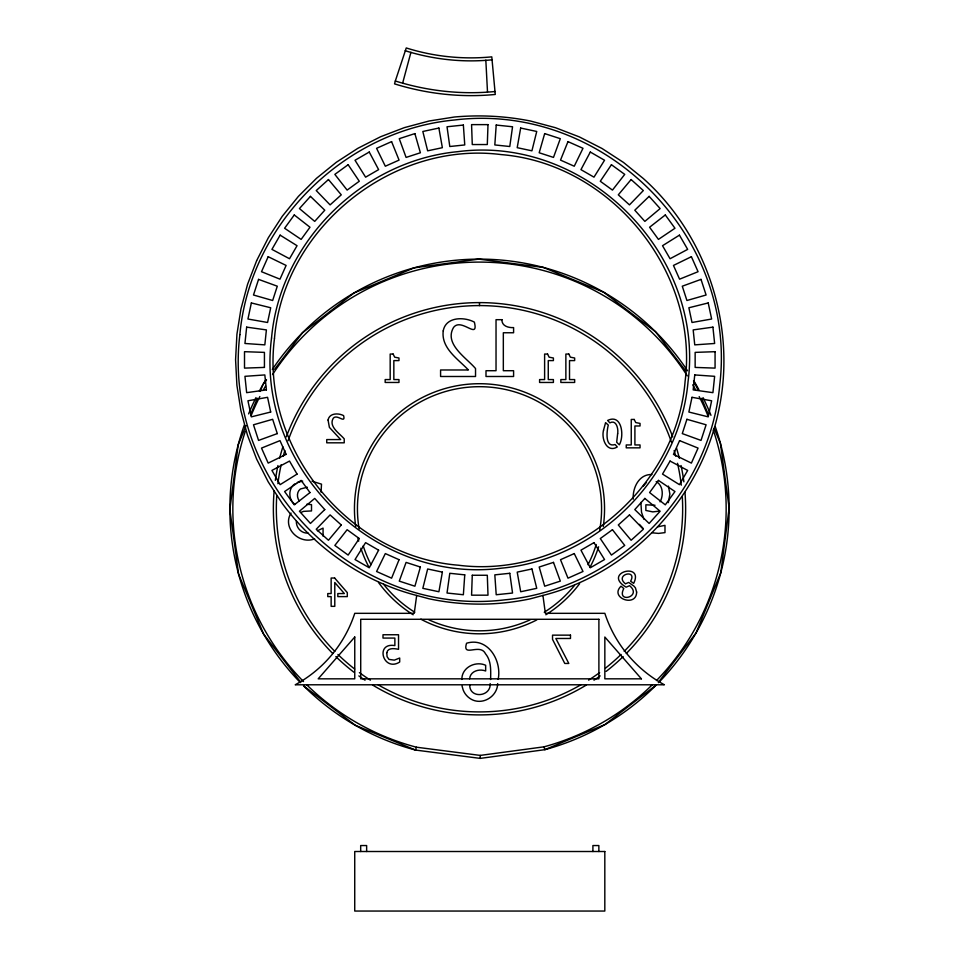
<?xml version="1.0" encoding="UTF-8"?>
<svg xmlns="http://www.w3.org/2000/svg" width="959" height="959" viewBox="0 0 959 959"><rect width="100%" height="100%" fill="white"/><g stroke="black" fill="none" stroke-linecap="round" stroke-linejoin="round"><path stroke-width="1.44" d="M490.612 679.523C490.744 670.749 491.499 660.883 485.458 653.726C480.123 642.65 461.818 658.15 466.577 643.213C487.903 636.86 502.048 660.619 498.153 679.392M633.24 499.183C632.425 487.975 638.994 473.914 651.904 474.549M461.866 679.451C461.603 667.56 475.508 660.607 485.662 665.282L485.662 670.976C479.248 668.543 470.282 671.024 469.622 678.828M256.64 260.716L247.578 284.284L240.949 308.978L238.911 321.744L236.933 334.223L235.578 359.745L236.897 385.278L240.877 410.524L244.209 423.027L247.482 435.218L256.628 459.085L268.22 481.874L282.318 503.559C315.139 548.068 362.993 581.645 416.674 595.455L414.24 613.328L354.758 613.328A125.545 125.545 0 0 1 295.216 684.786L664.395 684.786A125.545 125.545 0 0 1 604.841 613.328L545.359 613.328L542.926 595.443C630.147 573.41 700.286 498.692 718.627 410.824C736.8 327.139 707.215 235.602 643.309 178.518L623.458 162.419L602.024 148.489L579.26 136.873L555.405 127.691L530.411 121.014C505.393 116.039 479.812 114.732 454.422 117.01L429.141 121.002L404.446 127.607L392.363 132.222L380.579 136.753L357.803 148.345L336.369 162.239L316.494 178.314L298.405 196.379L290.253 206.425L282.306 216.231L268.376 237.664L256.76 260.428M490.181 683.587C491.044 697.133 469.287 698.823 469.742 684.882M497.673 683.599C497.373 697.265 480.986 706.423 469.694 698.26A18.017 18.017 0 0 1 463.113 689.797L462.034 685.937M306.652 684.714A246.655 246.655 0 0 0 416.35 747.193L415.595 750.07L480.219 758.389L544.808 749.686L604.949 724.572L656.531 684.762A249.628 249.628 0 0 1 544.808 749.686L544.029 746.821A246.655 246.655 0 0 0 652.312 684.75M395.324 81L394.557 83.877C427.043 93.97 461.375 97.782 495.264 94.45L491.787 56.857C463.017 59.65 433.828 56.641 406.256 47.95L395.324 81C427.51 91.045 461.519 94.845 495.108 91.501M402.684 82.977L410.943 52.277M668.327 502.672L669.885 494.089L668.459 486.105M246.067 425.664L238.192 444.844L229.872 509.481L238.563 574.069L263.677 634.199L300.778 682.269M250.575 414.708L257.324 398.273M260.141 391.416L262.946 384.571L266.542 379.86M291.021 513.065C281.874 527.786 299.304 544.964 314.636 538.862M660.056 501.845C663.652 495.611 663.125 485.242 656.148 481.586M643.129 486.333L646.474 482.401M274.622 369.263L302.469 332.761L354.051 292.939L414.192 267.825L478.769 259.122L543.405 267.441L603.691 292.207L655.5 331.73L685.361 370.414M658.33 682.4L696.054 632.94L720.808 572.667L729.128 508.03L720.437 443.442L714.155 428.409M294.821 483.851C288 488.563 288.251 499.903 295.096 504.446M317.393 530.795L323.063 528.109L323.063 536.141M301.018 512.418L303.535 511.363L311.507 510.931L311.507 504.614L306.676 504.314M297.278 482.437L302.684 481.13M542.926 595.443L530.435 598.8A244.042 244.042 0 0 1 428.865 598.74L416.674 595.455M416.35 747.193L480.219 755.404L544.029 746.821M657.526 526.875L664.983 525.352L664.983 532.617L658.557 533.408L652.36 532.832M658.521 511.207L652.779 511.89L645.863 510.452L645.863 504.794L655.021 505.249M307.324 487.232L300.407 488.982C296.739 491.763 296.631 497.325 299.244 500.826M491.787 59.83C462.634 62.755 433.12 59.41 405.189 50.731M321.049 492.183L321.505 484.163L312.035 481.202M308.043 533.06C301.366 533.588 295.911 527.618 296.379 521.121M639.389 524.357L642.998 528.253M693.513 380.963L698.176 390.145M643.921 519.251L641.511 512.238L640.888 502.408M701.604 398.345L708.449 414.744M485.829 60.141L487.496 91.896M598.86 851.508L598.86 845.55L592.902 845.55L592.902 851.508M480.219 755.404L480.219 758.389M479.5 302.612L479.5 305.597M366.638 851.508L366.638 845.55L360.68 845.55L360.68 851.508M715.186 426.491A249.628 249.628 0 0 1 658.593 682.664M300.395 682.64A249.628 249.628 0 0 1 244.317 425.053M248.597 413.904A249.628 249.628 0 0 1 255.981 397.601M259.386 391.02A249.628 249.628 0 0 1 265.943 379.5M272.32 369.491A249.628 249.628 0 0 1 687.519 370.761M693.825 380.783A249.628 249.628 0 0 1 698.931 389.738M703.031 397.637A249.628 249.628 0 0 1 710.979 415.319M713.22 429.92A246.655 246.655 0 0 1 656.507 680.53M303.5 681.561A246.655 246.655 0 0 1 245.324 431.286M251.066 415.726A246.655 246.655 0 0 1 259.841 396.546M263.353 389.941A246.655 246.655 0 0 1 265.535 386.057M272.536 374.573A246.655 246.655 0 0 1 687.315 375.892M692.746 384.811A246.655 246.655 0 0 1 695.683 389.989M699.183 396.606A246.655 246.655 0 0 1 707.97 415.798M684.978 492.327A206.137 206.137 0 0 1 626.311 653.463M623.146 656.603A206.137 206.137 0 0 1 606.184 671.372M600.154 675.891A206.137 206.137 0 0 1 593.981 680.183M586.405 685.002A206.137 206.137 0 0 1 372.595 685.014M365.031 680.195A206.137 206.137 0 0 1 358.858 675.903M354.015 672.295A206.137 206.137 0 0 1 335.854 656.603M332.701 653.475A206.137 206.137 0 0 1 274.142 490.84M275.329 480.363A206.137 206.137 0 0 1 277.942 465.547M279.632 458.282A206.137 206.137 0 0 1 282.881 446.834M286.297 436.884A206.137 206.137 0 0 1 672.703 436.872M676.563 448.249A206.137 206.137 0 0 1 679.356 458.27M681.058 465.547A206.137 206.137 0 0 1 683.875 481.85M682.317 497.002A203.164 203.164 0 0 1 624.189 651.365M621.072 654.458A203.164 203.164 0 0 1 605.525 668.099M599.615 672.607A203.164 203.164 0 0 1 588.61 680.123M581.082 684.69A203.164 203.164 0 0 1 377.93 684.702M370.39 680.135A203.164 203.164 0 0 1 359.397 672.607M354.65 669.034A203.164 203.164 0 0 1 337.928 654.47M334.823 651.377A203.164 203.164 0 0 1 276.767 495.527M277.894 483.72A203.164 203.164 0 0 1 281.167 464.731M283.265 456.184A203.164 203.164 0 0 1 284.859 450.538M288.072 440.708A203.164 203.164 0 0 1 671.42 442.099M674.141 450.526A203.164 203.164 0 0 1 675.735 456.172M677.51 463.281A203.164 203.164 0 0 1 681.286 485.182M359.134 529.02A122.069 122.069 0 0 1 480.231 386.693A122.069 122.069 0 0 1 599.627 530.459M596.21 544.508A122.069 122.069 0 0 1 587.975 564.719M574.537 585.362A122.069 122.069 0 0 1 544.244 612.238M530.231 619.778A122.069 122.069 0 0 1 428.769 619.778M414.756 612.238A122.069 122.069 0 0 1 383.552 584.223M371.025 564.719A122.069 122.069 0 0 1 363.221 545.887M598.62 546.798A125.042 125.042 0 0 1 589.941 567.392M579.608 583.683A125.042 125.042 0 0 1 545.827 614.767M536.836 619.886A125.042 125.042 0 0 1 420.857 619.19M413.185 614.767A125.042 125.042 0 0 1 378.505 582.485M369.059 567.404A125.042 125.042 0 0 1 360.848 548.212M358.714 541.128A125.042 125.042 0 0 1 357.983 538.263M355.729 526.563A125.042 125.042 0 0 1 479.5 383.708A125.042 125.042 0 0 1 603.271 526.551M472.272 575.256L471.576 595.179L487.999 595.179L487.304 575.256L472.272 575.256M487.999 124.622L487.304 144.545L472.272 144.545L471.576 124.622L487.999 124.622M617.644 433.72L616.673 442.255L619.31 444.796C624.501 436.033 621.935 413.377 607.622 420.45L609.852 422.847C616.493 419.299 618.531 429.105 617.644 433.72M603.535 430.219C601.161 438.611 606.759 453.331 617.284 446.954L615.103 444.508C604.697 447.937 606.771 430.915 608.294 425.053L605.585 422.631L603.535 430.219M274.478 338.479C260.476 447.937 348.381 556.316 458.366 565.211C567.824 579.2 676.203 491.32 685.098 381.322C699.099 271.865 611.207 163.486 501.209 154.591C391.752 140.601 283.373 228.482 274.478 338.479M239.87 334.679C221.601 483.6 356.089 618.087 505.009 599.819C615.127 589.569 709.936 495.707 719.706 385.122C737.974 236.202 603.487 101.714 454.578 119.983C344.461 130.256 249.64 224.094 239.87 334.679M271.541 338.012C254.71 466.014 373.674 584.978 501.677 568.148C597.265 559.253 679.559 477.786 688.035 381.79C704.865 253.787 585.901 134.823 457.899 151.654C362.346 160.609 280.004 241.992 271.541 338.012M464.755 574.861L463.365 594.748L447.026 593.034L449.795 573.29L464.755 574.861M496.211 125.054L494.82 144.941L509.78 146.511L512.55 126.768L496.211 125.054M386.801 652.647L387.064 656.663L388.994 659.408L394.317 660.14L399.699 658.018L399.699 662.022C383.24 672.487 374.549 642.134 394.868 645.599L394.868 638.071L383.001 638.071L383.001 634.75L398.536 634.75L398.536 649.327C394.676 648.512 387.868 647.421 386.801 652.647M328.062 420.018L329.393 427.378L340.661 439.57L326.743 439.57L326.743 442.818L344.221 442.818L344.221 438.85C339.594 433.396 328.422 426.611 333.193 418.352C336.861 413.365 345.851 424.525 343.622 415.631C338.515 412.897 329.333 412.909 328.062 420.018M443.226 330.879C440.996 348.237 458.006 359.002 468.424 369.982L440.589 369.982L440.589 376.491L475.532 376.491L475.532 368.544C466.278 357.647 443.945 344.077 453.487 327.558C461.099 317.129 478.961 340.721 474.357 322.116C464.132 316.638 445.767 316.674 443.226 330.879M636.632 592.051C636.548 607.91 608.941 597.925 621.036 586.177L623.782 588.514C615.93 604.05 642.914 596.678 629.56 585.697L626.119 587.172C601.713 572.667 644.496 561.554 633.659 583.36L630.626 581.214C637.567 568.495 613.916 574.573 625.46 583.827L628.672 582.437L633.899 586.081L635.409 587.819L636.632 592.051M246.655 327.139L244.941 343.478L264.828 344.868L266.398 329.908L246.655 327.139M694.748 374.933L693.177 389.893L712.921 392.663L714.635 376.324L694.748 374.933M442.375 572.115L438.91 591.751L422.835 588.335L427.654 568.987L442.375 572.115M520.665 128.05L517.201 147.686L531.921 150.815L536.74 131.467L520.665 128.05M251.354 302.948L247.937 319.023L267.573 322.488L270.702 307.767L251.354 302.948M692.002 397.314L688.874 412.034L708.221 416.853L711.638 400.778L692.002 397.314M420.39 567.033L414.899 586.213L399.268 581.13L406.089 562.394L420.39 567.033M544.676 133.601L539.186 152.769L553.487 157.408L560.308 138.671L544.676 133.601M258.558 279.381L253.488 295.012L272.656 300.503L277.295 286.202L258.558 279.381M686.92 419.299L682.281 433.6L701.017 440.421L706.1 424.789L686.92 419.299M399.064 559.696L391.596 578.181L376.587 571.504L385.326 553.583L399.064 559.696M567.98 141.62L560.512 160.105L574.249 166.231L582.988 148.297L567.98 141.62M268.184 256.7L261.507 271.709L279.992 279.177L286.118 265.439L268.184 256.7M679.583 440.625L673.47 454.362L691.391 463.101L698.068 448.093L679.583 440.625M378.625 550.166L369.263 567.764L355.034 559.553L365.595 542.638L378.625 550.166M590.312 152.037L580.95 169.635L593.981 177.163L604.542 160.249L590.312 152.037M280.136 235.147L271.924 249.376L289.522 258.738L297.05 245.708L280.136 235.147M670.053 461.063L662.525 474.094L679.44 484.655L687.663 470.425L670.053 461.063M359.289 538.55L348.141 555.081L334.847 545.419L347.122 529.704L359.289 538.55M611.434 164.72L600.286 181.251L612.453 190.098L624.729 174.382L611.434 164.72M294.269 214.96L284.607 228.254L301.138 239.402L309.985 227.235L294.269 214.96M658.437 480.399L649.591 492.566L665.306 504.842L674.968 491.547L658.437 480.399M341.272 524.969L328.457 540.253L316.242 529.248L330.1 514.911L341.272 524.969M631.118 179.549L618.303 194.833L629.476 204.89L643.333 190.553L631.118 179.549M354.758 637.028L318.196 678.828L354.758 678.828L354.758 637.028M310.44 196.355L299.436 208.571L314.72 221.385L324.777 210.213L310.44 196.355M644.856 498.416L634.798 509.589L649.135 523.446L660.14 511.231L644.856 498.416M324.777 509.589L310.44 523.446L299.436 511.231L314.72 498.416L324.777 509.589M649.135 196.355L634.798 210.213L644.856 221.385L660.14 208.571L649.135 196.355M328.457 179.549L316.242 190.553L330.1 204.89L341.272 194.833L328.457 179.549M629.476 514.911L618.303 524.969L631.118 540.253L643.333 529.248L629.476 514.911M309.985 492.566L294.269 504.842L284.607 491.547L301.138 480.399L309.985 492.566M665.306 214.96L649.591 227.235L658.437 239.402L674.968 228.254L665.306 214.96M348.141 164.72L334.847 174.382L347.122 190.098L359.289 181.251L348.141 164.72M612.453 529.704L600.286 538.55L611.434 555.081L624.729 545.419L612.453 529.704M297.05 474.094L280.136 484.655L271.924 470.425L289.522 461.063L297.05 474.094M679.44 235.147L662.525 245.708L670.053 258.738L687.663 249.376L679.44 235.147M369.251 152.037L355.022 160.261L365.607 177.175L378.625 169.635L369.251 152.037M593.969 542.638L580.95 550.166L590.324 567.764L604.554 559.541L593.969 542.638M286.118 454.362L268.184 463.101L261.507 448.093L279.992 440.625L286.118 454.362M691.391 256.7L673.47 265.439L679.583 279.177L698.068 271.709L691.391 256.7M391.584 141.62L376.575 148.321L385.326 166.231L399.064 160.105L391.584 141.62M574.249 553.571L560.512 559.696L567.992 578.181L583 571.48L574.249 553.571M277.295 433.6L258.558 440.421L253.488 424.789L272.656 419.299L277.295 433.6M701.017 279.381L682.281 286.202L686.92 300.503L706.1 295.012L701.017 279.381M414.875 133.601L399.256 138.683L406.089 157.42L420.39 152.769L414.875 133.601M553.487 562.382L539.186 567.033L544.7 586.201L560.32 581.118L553.487 562.382M270.702 412.034L251.354 416.853L247.937 400.778L267.573 397.314L270.702 412.034M708.221 302.948L688.874 307.767L692.002 322.488L711.638 319.023L708.221 302.948M438.886 128.05L422.823 131.479L427.654 150.827L442.363 147.686L438.886 128.05M531.921 568.975L517.213 572.115L520.689 591.751L536.752 588.323L531.921 568.975M266.398 389.893L246.655 392.663L244.941 376.324L264.828 374.933L266.398 389.893M712.921 327.139L693.177 329.908L694.748 344.868L714.635 343.478L712.921 327.139M463.365 125.054L447.026 126.768L449.795 146.511L464.755 144.941L463.365 125.054M509.78 573.29L494.82 574.861L496.211 594.748L512.55 593.034L509.78 573.29M264.432 367.417L244.509 368.112L244.509 351.689L264.432 352.385L264.432 367.417M715.066 351.689L695.143 352.385L695.143 367.417L715.066 368.112L715.066 351.689M501.929 319.683L496.031 319.683L496.031 370.713L485.997 370.713L485.997 376.491L513.592 376.491L513.592 370.713L503.331 370.713L503.331 332.761L513.592 332.761L513.592 327.594C508.462 327.894 501.665 326.084 501.929 319.683M393.13 354.051L390.181 354.051L390.181 379.572L385.17 379.572L385.17 382.461L398.968 382.461L398.968 379.572L393.837 379.572L393.837 360.596L398.968 360.596L398.968 358.007L394.676 357.18L393.13 354.051M547.565 354.051L544.616 354.051L544.616 379.572L539.593 379.572L539.593 382.461L553.403 382.461L553.403 379.572L548.26 379.572L548.26 360.596L553.403 360.596L553.403 358.007L549.111 357.18L547.565 354.051M568.819 354.051L565.87 354.051L565.87 379.572L560.847 379.572L560.847 382.461L574.657 382.461L574.657 379.572L569.514 379.572L569.514 360.596L574.657 360.596L574.657 358.007L570.365 357.18L568.819 354.051M634.199 419.443L631.25 419.443L631.25 444.952L626.239 444.952L626.239 447.841L640.037 447.841L640.037 444.952L634.906 444.952L634.906 425.976L640.037 425.976L640.037 423.398L635.745 422.571L634.199 419.443M334.643 578.025L331.143 578.025L331.143 593.561L327.774 593.561L327.774 596.606L331.143 596.606L331.143 606.34L334.787 606.34L334.787 582.497L344.341 593.561L337.82 593.561L337.82 596.606L347.302 596.606L347.302 592.614L334.643 578.025M598.895 619.286L360.716 619.286L360.716 678.828L598.895 678.828L598.895 619.286M570.485 635.146L552.528 635.146L552.528 639.389L564.767 663.46L568.819 663.46L555.848 638.478L570.485 638.478L570.485 635.146M641.403 678.828L604.841 678.828L604.841 637.028L641.403 678.828M604.817 851.508L354.734 851.508L354.734 911.05L604.817 911.05L604.817 851.508M415.595 750.07L355.309 725.304L303.5 685.781A249.628 249.628 0 0 0 415.595 750.07"/></g></svg>
